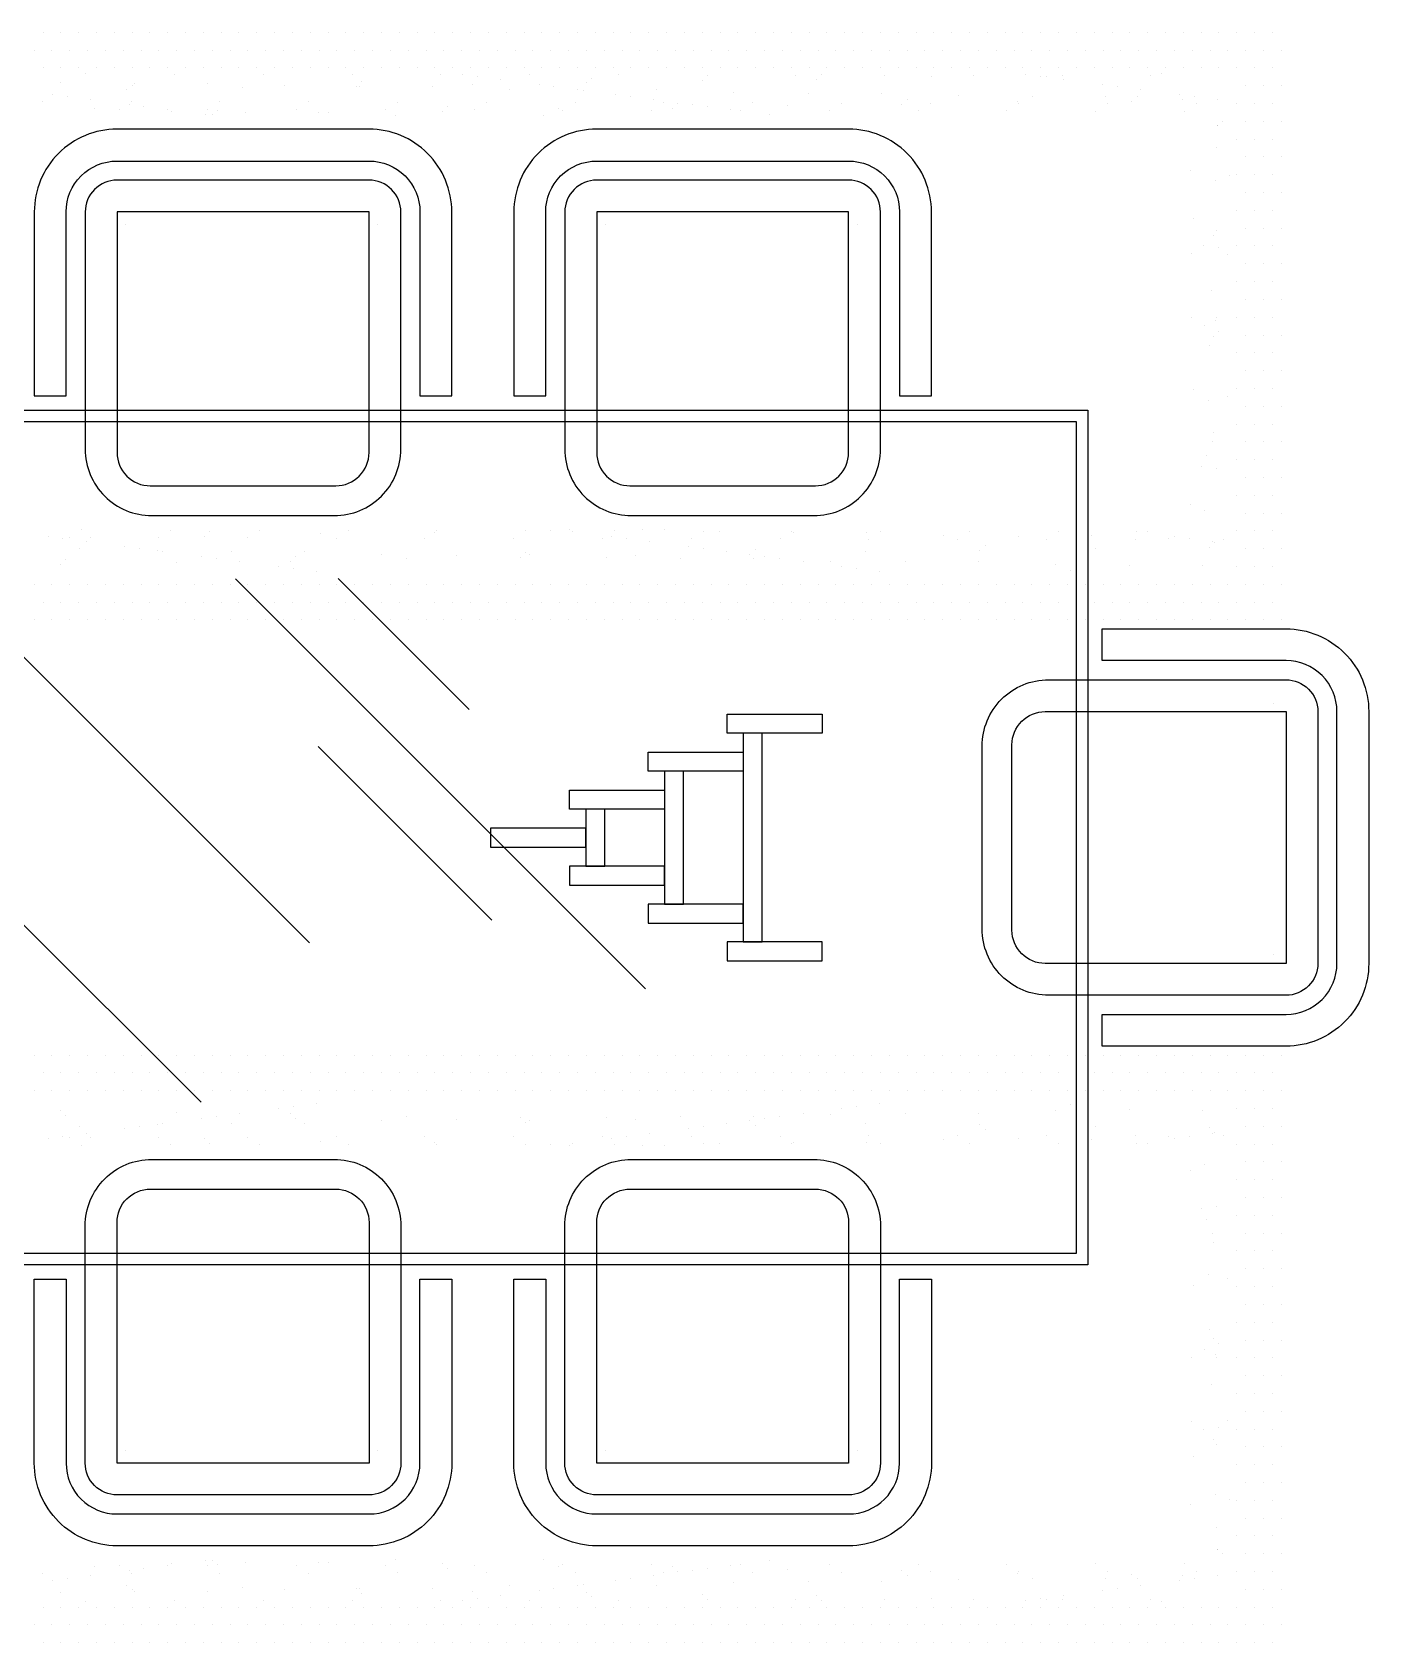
# Model space of a CAD drawing. Extents: x 11.04 to 13.43, y 43.39 to 45.08.
# Drawn here: x 12.026 to 13.433, y 43.388 to 45.083 of the extents above; entities that cross this region are included whole.
import ezdxf

# ---------------------------------------------------------------- set-up
doc = ezdxf.new("R2010")
doc.units = 0
doc.header["$LTSCALE"] = 0.5
doc.layers.get('0').update_dxf_attribs({"linetype": 'CONTINUOUS'})

# ---------------------------------------------------------------- blocks, each defined once
blk = doc.blocks.new('*X1')
at = {"color": 0}
for p, q in [((13.1812, 43.9488), (13.1812, 43.9488)), ((13.2579, 43.9484), (13.2579, 43.9484)), ((13.1407, 43.9177), (13.1407, 43.9177)), ((13.1452, 43.9307), (13.1452, 43.9307)), ((13.1868, 43.9216), (13.1868, 43.9216)), ((13.2217, 43.9206), (13.2217, 43.9206)), ((13.2287, 43.9189), (13.2287, 43.9189)), ((13.2443, 43.9209), (13.2443, 43.9209)), ((13.2652, 43.9296), (13.2652, 43.9296)), ((13.2687, 43.9241), (13.2687, 43.9241)), ((13.2708, 43.9246), (13.2708, 43.9246)), ((13.2802, 43.9218), (13.2802, 43.9218)), ((13.1879, 43.9135), (13.1879, 43.9135)), ((13.1994, 43.9136), (13.1994, 43.9136)), ((13.245, 43.8845), (13.245, 43.8845)), ((13.2598, 43.8906), (13.2598, 43.8906)), ((13.2563, 43.8448), (13.2563, 43.8448)), ((13.2617, 43.8328), (13.2617, 43.8328)), ((13.272, 43.8469), (13.272, 43.8469)), ((13.2682, 43.818), (13.2682, 43.818)), ((13.2692, 43.8094), (13.2692, 43.8094)), ((13.2636, 43.775), (13.2636, 43.775)), ((13.284, 43.7708), (13.284, 43.7708)), ((13.2479, 43.7633), (13.2479, 43.7633)), ((13.2655, 43.7172), (13.2655, 43.7172)), ((13.2693, 43.7079), (13.2693, 43.7079)), ((13.2749, 43.7029), (13.2749, 43.7029)), ((13.2465, 43.6882), (13.2465, 43.6882)), ((13.2594, 43.6962), (13.2594, 43.6962)), ((13.2709, 43.6914), (13.2709, 43.6914)), ((13.2721, 43.6882), (13.2721, 43.6882)), ((13.2674, 43.6594), (13.2674, 43.6594)), ((13.2462, 43.6202), (13.2462, 43.6202)), ((13.2586, 43.6121), (13.2586, 43.6121)), ((13.2742, 43.6141), (13.2742, 43.6141)), ((13.2837, 43.6211), (13.2837, 43.6211)), ((13.2693, 43.6016), (13.2693, 43.6016)), ((13.2723, 43.5963), (13.2723, 43.5963)), ((13.2484, 43.5839), (13.2484, 43.5839)), ((13.2455, 43.5327), (13.2455, 43.5327)), ((13.2711, 43.5438), (13.2711, 43.5438)), ((13.2862, 43.5381), (13.2862, 43.5381)), ((13.2727, 43.5088), (13.2727, 43.5088)), ((13.273, 43.486), (13.273, 43.486)), ((13.2734, 43.4862), (13.2734, 43.4862)), ((13.279, 43.4812), (13.279, 43.4812)), ((12.0368, 43.4604), (12.0368, 43.4604)), ((12.0915, 43.4682), (12.0915, 43.4682)), ((12.1176, 43.4687), (12.1176, 43.4687)), ((12.128, 43.4632), (12.128, 43.4632)), ((12.1303, 43.4606), (12.1303, 43.4606)), ((12.1436, 43.4653), (12.1436, 43.4653)), ((12.168, 43.4685), (12.168, 43.4685)), ((12.1726, 43.4711), (12.1726, 43.4711)), ((12.2088, 43.4739), (12.2088, 43.4739)), ((12.211, 43.4688), (12.211, 43.4688)), ((12.2158, 43.4746), (12.2158, 43.4746)), ((12.2213, 43.4696), (12.2213, 43.4696)), ((12.2237, 43.4608), (12.2237, 43.4608)), ((12.2511, 43.4721), (12.2511, 43.4721)), ((12.3045, 43.469), (12.3045, 43.469)), ((12.3171, 43.4609), (12.3171, 43.4609)), ((12.3278, 43.4717), (12.3278, 43.4717)), ((12.3376, 43.472), (12.3376, 43.472)), ((12.3979, 43.4692), (12.3979, 43.4692)), ((12.4089, 43.4747), (12.4089, 43.4747)), ((12.4105, 43.4611), (12.4105, 43.4611)), ((12.4577, 43.471), (12.4577, 43.471)), ((12.4632, 43.4659), (12.4632, 43.4659)), ((12.4913, 43.4693), (12.4913, 43.4693)), ((12.504, 43.4613), (12.504, 43.4613)), ((12.5641, 43.4753), (12.5641, 43.4753)), ((12.5795, 43.4683), (12.5795, 43.4683)), ((12.5847, 43.4695), (12.5847, 43.4695)), ((12.5974, 43.4615), (12.5974, 43.4615)), ((12.6782, 43.4697), (12.6782, 43.4697)), ((12.6908, 43.4616), (12.6908, 43.4616)), ((12.6995, 43.4673), (12.6995, 43.4673)), ((12.7051, 43.4622), (12.7051, 43.4622)), ((12.721, 43.4636), (12.721, 43.4636)), ((12.7366, 43.4657), (12.7366, 43.4657)), ((12.761, 43.4689), (12.761, 43.4689)), ((12.7716, 43.4699), (12.7716, 43.4699)), ((12.7842, 43.4618), (12.7842, 43.4618)), ((12.8017, 43.4743), (12.8017, 43.4743)), ((12.8213, 43.4646), (12.8213, 43.4646)), ((12.865, 43.47), (12.865, 43.47)), ((12.8777, 43.462), (12.8777, 43.462)), ((12.9414, 43.4636), (12.9414, 43.4636)), ((12.9584, 43.4702), (12.9584, 43.4702)), ((12.9711, 43.4621), (12.9711, 43.4621)), ((13.0519, 43.4704), (13.0519, 43.4704)), ((13.0632, 43.4609), (13.0632, 43.4609)), ((13.0645, 43.4623), (13.0645, 43.4623)), ((13.1453, 43.4705), (13.1453, 43.4705)), ((13.1579, 43.4625), (13.1579, 43.4625)), ((13.1832, 43.4599), (13.1832, 43.4599)), ((13.2387, 43.4707), (13.2387, 43.4707)), ((13.2514, 43.4626), (13.2514, 43.4626)), ((12.0473, 43.4526), (12.0473, 43.4526)), ((12.0629, 43.4547), (12.0629, 43.4547)), ((12.0873, 43.4579), (12.0873, 43.4579)), ((12.1256, 43.4483), (12.1256, 43.4483)), ((12.1312, 43.4432), (12.1312, 43.4432)), ((12.2474, 43.4457), (12.2474, 43.4457)), ((12.2917, 43.444), (12.2917, 43.444)), ((12.3675, 43.4446), (12.3675, 43.4446)), ((12.3702, 43.445), (12.3702, 43.445)), ((12.4469, 43.4446), (12.4469, 43.4446)), ((12.528, 43.4475), (12.528, 43.4475)), ((12.5595, 43.4424), (12.5595, 43.4424)), ((12.5751, 43.4444), (12.5751, 43.4444)), ((12.5995, 43.4476), (12.5995, 43.4476)), ((12.6065, 43.4485), (12.6065, 43.4485)), ((12.6402, 43.453), (12.6402, 43.453)), ((12.6558, 43.4551), (12.6558, 43.4551)), ((12.6802, 43.4583), (12.6802, 43.4583)), ((12.6832, 43.4482), (12.6832, 43.4482)), ((12.7643, 43.4511), (12.7643, 43.4511)), ((12.8428, 43.4521), (12.8428, 43.4521)), ((12.9195, 43.4517), (12.9195, 43.4517)), ((12.9469, 43.4585), (12.9469, 43.4585)), ((13.0006, 43.4546), (13.0006, 43.4546)), ((13.0791, 43.4556), (13.0791, 43.4556)), ((13.1524, 43.4428), (13.1524, 43.4428)), ((13.1558, 43.4553), (13.1558, 43.4553)), ((13.168, 43.4448), (13.168, 43.4448)), ((13.1888, 43.4548), (13.1888, 43.4548)), ((13.1924, 43.448), (13.1924, 43.448)), ((13.2331, 43.4534), (13.2331, 43.4534)), ((13.2369, 43.4582), (13.2369, 43.4582)), ((13.2488, 43.4554), (13.2488, 43.4554)), ((13.2731, 43.4587), (13.2731, 43.4587)), ((12.0554, 43.4404), (12.0554, 43.4404)), ((12.0824, 43.4314), (12.0824, 43.4314)), ((12.1339, 43.4414), (12.1339, 43.4414)), ((12.1758, 43.4316), (12.1758, 43.4316)), ((12.2106, 43.4411), (12.2106, 43.4411)), ((12.2692, 43.4318), (12.2692, 43.4318)), ((12.3627, 43.4319), (12.3627, 43.4319)), ((12.373, 43.4396), (12.373, 43.4396)), ((12.4561, 43.4321), (12.4561, 43.4321)), ((12.4787, 43.4317), (12.4787, 43.4317)), ((12.4893, 43.442), (12.4893, 43.442)), ((12.4943, 43.4338), (12.4943, 43.4338)), ((12.5187, 43.437), (12.5187, 43.437)), ((12.5495, 43.4323), (12.5495, 43.4323)), ((12.6093, 43.4409), (12.6093, 43.4409)), ((12.6149, 43.4359), (12.6149, 43.4359)), ((12.6429, 43.4324), (12.6429, 43.4324)), ((12.7312, 43.4383), (12.7312, 43.4383)), ((12.7364, 43.4326), (12.7364, 43.4326)), ((12.8298, 43.4328), (12.8298, 43.4328)), ((12.8512, 43.4373), (12.8512, 43.4373)), ((12.8567, 43.4322), (12.8567, 43.4322)), ((12.9232, 43.433), (12.9232, 43.433)), ((12.973, 43.4346), (12.973, 43.4346)), ((13.0166, 43.4331), (13.0166, 43.4331)), ((13.0716, 43.4321), (13.0716, 43.4321)), ((13.0872, 43.4342), (13.0872, 43.4342)), ((13.0931, 43.4336), (13.0931, 43.4336)), ((13.1101, 43.4333), (13.1101, 43.4333)), ((13.1116, 43.4374), (13.1116, 43.4374)), ((13.2035, 43.4335), (13.2035, 43.4335)), ((13.2149, 43.4309), (13.2149, 43.4309))]:
    blk.add_line(p, q, dxfattribs=at)
blk = doc.blocks.new('*X0')
at = {"color": 0}
for p, q in [((12.028125, 44.00625), (12.028125, 44.00625)), ((12.046875, 44.00625), (12.046875, 44.00625)), ((12.065625, 44.00625), (12.065625, 44.00625)), ((12.084375, 44.00625), (12.084375, 44.00625)), ((12.103125, 44.00625), (12.103125, 44.00625)), ((12.121875, 44.00625), (12.121875, 44.00625)), ((12.140625, 44.00625), (12.140625, 44.00625)), ((12.159375, 44.00625), (12.159375, 44.00625)), ((12.178125, 44.00625), (12.178125, 44.00625)), ((12.196875, 44.00625), (12.196875, 44.00625)), ((12.215625, 44.00625), (12.215625, 44.00625)), ((12.234375, 44.00625), (12.234375, 44.00625)), ((12.253125, 44.00625), (12.253125, 44.00625)), ((12.271875, 44.00625), (12.271875, 44.00625)), ((12.290625, 44.00625), (12.290625, 44.00625)), ((12.309375, 44.00625), (12.309375, 44.00625)), ((12.328125, 44.00625), (12.328125, 44.00625)), ((12.346875, 44.00625), (12.346875, 44.00625)), ((12.365625, 44.00625), (12.365625, 44.00625)), ((12.384375, 44.00625), (12.384375, 44.00625)), ((12.403125, 44.00625), (12.403125, 44.00625)), ((12.421875, 44.00625), (12.421875, 44.00625)), ((12.440625, 44.00625), (12.440625, 44.00625)), ((12.459375, 44.00625), (12.459375, 44.00625)), ((12.478125, 44.00625), (12.478125, 44.00625)), ((12.496875, 44.00625), (12.496875, 44.00625)), ((12.515625, 44.00625), (12.515625, 44.00625)), ((12.534375, 44.00625), (12.534375, 44.00625)), ((12.553125, 44.00625), (12.553125, 44.00625)), ((12.571875, 44.00625), (12.571875, 44.00625)), ((12.590625, 44.00625), (12.590625, 44.00625)), ((12.609375, 44.00625), (12.609375, 44.00625)), ((12.628125, 44.00625), (12.628125, 44.00625)), ((12.646875, 44.00625), (12.646875, 44.00625)), ((12.665625, 44.00625), (12.665625, 44.00625)), ((12.684375, 44.00625), (12.684375, 44.00625)), ((12.703125, 44.00625), (12.703125, 44.00625)), ((12.721875, 44.00625), (12.721875, 44.00625)), ((12.740625, 44.00625), (12.740625, 44.00625)), ((12.759375, 44.00625), (12.759375, 44.00625)), ((12.778125, 44.00625), (12.778125, 44.00625)), ((12.796875, 44.00625), (12.796875, 44.00625)), ((12.815625, 44.00625), (12.815625, 44.00625)), ((12.834375, 44.00625), (12.834375, 44.00625)), ((12.853125, 44.00625), (12.853125, 44.00625)), ((12.871875, 44.00625), (12.871875, 44.00625)), ((12.890625, 44.00625), (12.890625, 44.00625)), ((12.909375, 44.00625), (12.909375, 44.00625)), ((12.928125, 44.00625), (12.928125, 44.00625)), ((12.946875, 44.00625), (12.946875, 44.00625)), ((12.965625, 44.00625), (12.965625, 44.00625)), ((12.984375, 44.00625), (12.984375, 44.00625)), ((13.003125, 44.00625), (13.003125, 44.00625)), ((13.021875, 44.00625), (13.021875, 44.00625)), ((13.040625, 44.00625), (13.040625, 44.00625)), ((13.059375, 44.00625), (13.059375, 44.00625)), ((13.078125, 44.00625), (13.078125, 44.00625)), ((13.096875, 44.00625), (13.096875, 44.00625)), ((13.115625, 44.00625), (13.115625, 44.00625)), ((13.134375, 44.00625), (13.134375, 44.00625)), ((13.153125, 44.00625), (13.153125, 44.00625)), ((13.171875, 44.00625), (13.171875, 44.00625)), ((13.190625, 44.00625), (13.190625, 44.00625)), ((13.209375, 44.00625), (13.209375, 44.00625)), ((13.228125, 44.00625), (13.228125, 44.00625)), ((13.246875, 44.00625), (13.246875, 44.00625)), ((13.265625, 44.00625), (13.265625, 44.00625)), ((13.284375, 44.00625), (13.284375, 44.00625)), ((13.303125, 44.00625), (13.303125, 44.00625)), ((13.321875, 44.00625), (13.321875, 44.00625)), ((13.340625, 44.00625), (13.340625, 44.00625)), ((12.0375, 43.9875), (12.0375, 43.9875)), ((12.05625, 43.9875), (12.05625, 43.9875)), ((12.075, 43.9875), (12.075, 43.9875)), ((12.09375, 43.9875), (12.09375, 43.9875)), ((12.1125, 43.9875), (12.1125, 43.9875)), ((12.13125, 43.9875), (12.13125, 43.9875)), ((12.15, 43.9875), (12.15, 43.9875)), ((12.16875, 43.9875), (12.16875, 43.9875)), ((12.1875, 43.9875), (12.1875, 43.9875)), ((12.20625, 43.9875), (12.20625, 43.9875)), ((12.225, 43.9875), (12.225, 43.9875)), ((12.24375, 43.9875), (12.24375, 43.9875)), ((12.2625, 43.9875), (12.2625, 43.9875)), ((12.28125, 43.9875), (12.28125, 43.9875)), ((12.3, 43.9875), (12.3, 43.9875)), ((12.31875, 43.9875), (12.31875, 43.9875)), ((12.3375, 43.9875), (12.3375, 43.9875)), ((12.35625, 43.9875), (12.35625, 43.9875)), ((12.375, 43.9875), (12.375, 43.9875)), ((12.39375, 43.9875), (12.39375, 43.9875)), ((12.4125, 43.9875), (12.4125, 43.9875)), ((12.43125, 43.9875), (12.43125, 43.9875)), ((12.45, 43.9875), (12.45, 43.9875)), ((12.46875, 43.9875), (12.46875, 43.9875)), ((12.4875, 43.9875), (12.4875, 43.9875)), ((12.50625, 43.9875), (12.50625, 43.9875)), ((12.525, 43.9875), (12.525, 43.9875)), ((12.54375, 43.9875), (12.54375, 43.9875)), ((12.5625, 43.9875), (12.5625, 43.9875)), ((12.58125, 43.9875), (12.58125, 43.9875)), ((12.6, 43.9875), (12.6, 43.9875)), ((12.61875, 43.9875), (12.61875, 43.9875)), ((12.6375, 43.9875), (12.6375, 43.9875)), ((12.65625, 43.9875), (12.65625, 43.9875)), ((12.675, 43.9875), (12.675, 43.9875)), ((12.69375, 43.9875), (12.69375, 43.9875)), ((12.7125, 43.9875), (12.7125, 43.9875)), ((12.73125, 43.9875), (12.73125, 43.9875)), ((12.75, 43.9875), (12.75, 43.9875)), ((12.76875, 43.9875), (12.76875, 43.9875)), ((12.7875, 43.9875), (12.7875, 43.9875)), ((12.80625, 43.9875), (12.80625, 43.9875)), ((12.825, 43.9875), (12.825, 43.9875)), ((12.84375, 43.9875), (12.84375, 43.9875)), ((12.8625, 43.9875), (12.8625, 43.9875)), ((12.88125, 43.9875), (12.88125, 43.9875)), ((12.9, 43.9875), (12.9, 43.9875)), ((12.91875, 43.9875), (12.91875, 43.9875)), ((12.9375, 43.9875), (12.9375, 43.9875)), ((12.95625, 43.9875), (12.95625, 43.9875)), ((12.975, 43.9875), (12.975, 43.9875)), ((12.99375, 43.9875), (12.99375, 43.9875)), ((13.0125, 43.9875), (13.0125, 43.9875)), ((13.03125, 43.9875), (13.03125, 43.9875)), ((13.05, 43.9875), (13.05, 43.9875)), ((13.06875, 43.9875), (13.06875, 43.9875)), ((13.0875, 43.9875), (13.0875, 43.9875)), ((13.10625, 43.9875), (13.10625, 43.9875)), ((13.125, 43.9875), (13.125, 43.9875)), ((13.14375, 43.9875), (13.14375, 43.9875)), ((13.1625, 43.9875), (13.1625, 43.9875)), ((13.18125, 43.9875), (13.18125, 43.9875)), ((13.2, 43.9875), (13.2, 43.9875)), ((13.21875, 43.9875), (13.21875, 43.9875)), ((13.2375, 43.9875), (13.2375, 43.9875)), ((13.25625, 43.9875), (13.25625, 43.9875)), ((13.275, 43.9875), (13.275, 43.9875)), ((13.29375, 43.9875), (13.29375, 43.9875)), ((13.3125, 43.9875), (13.3125, 43.9875)), ((13.33125, 43.9875), (13.33125, 43.9875)), ((12.028125, 43.96875), (12.028125, 43.96875)), ((12.046875, 43.96875), (12.046875, 43.96875)), ((12.065625, 43.96875), (12.065625, 43.96875)), ((12.084375, 43.96875), (12.084375, 43.96875)), ((12.103125, 43.96875), (12.103125, 43.96875)), ((12.121875, 43.96875), (12.121875, 43.96875)), ((12.140625, 43.96875), (12.140625, 43.96875)), ((12.159375, 43.96875), (12.159375, 43.96875)), ((12.178125, 43.96875), (12.178125, 43.96875)), ((12.196875, 43.96875), (12.196875, 43.96875)), ((12.215625, 43.96875), (12.215625, 43.96875)), ((12.234375, 43.96875), (12.234375, 43.96875)), ((12.253125, 43.96875), (12.253125, 43.96875)), ((12.271875, 43.96875), (12.271875, 43.96875)), ((12.290625, 43.96875), (12.290625, 43.96875)), ((12.309375, 43.96875), (12.309375, 43.96875)), ((12.328125, 43.96875), (12.328125, 43.96875)), ((12.346875, 43.96875), (12.346875, 43.96875)), ((12.365625, 43.96875), (12.365625, 43.96875)), ((12.384375, 43.96875), (12.384375, 43.96875)), ((12.403125, 43.96875), (12.403125, 43.96875)), ((12.421875, 43.96875), (12.421875, 43.96875)), ((12.440625, 43.96875), (12.440625, 43.96875)), ((12.459375, 43.96875), (12.459375, 43.96875)), ((12.478125, 43.96875), (12.478125, 43.96875)), ((12.496875, 43.96875), (12.496875, 43.96875)), ((12.515625, 43.96875), (12.515625, 43.96875)), ((12.534375, 43.96875), (12.534375, 43.96875)), ((12.553125, 43.96875), (12.553125, 43.96875)), ((12.571875, 43.96875), (12.571875, 43.96875)), ((12.590625, 43.96875), (12.590625, 43.96875)), ((12.609375, 43.96875), (12.609375, 43.96875)), ((12.628125, 43.96875), (12.628125, 43.96875)), ((12.646875, 43.96875), (12.646875, 43.96875)), ((12.665625, 43.96875), (12.665625, 43.96875)), ((12.684375, 43.96875), (12.684375, 43.96875)), ((12.703125, 43.96875), (12.703125, 43.96875)), ((12.721875, 43.96875), (12.721875, 43.96875)), ((12.740625, 43.96875), (12.740625, 43.96875)), ((12.759375, 43.96875), (12.759375, 43.96875)), ((12.778125, 43.96875), (12.778125, 43.96875)), ((12.796875, 43.96875), (12.796875, 43.96875)), ((12.815625, 43.96875), (12.815625, 43.96875)), ((12.834375, 43.96875), (12.834375, 43.96875)), ((12.853125, 43.96875), (12.853125, 43.96875)), ((12.871875, 43.96875), (12.871875, 43.96875)), ((12.890625, 43.96875), (12.890625, 43.96875)), ((12.909375, 43.96875), (12.909375, 43.96875)), ((12.928125, 43.96875), (12.928125, 43.96875)), ((12.946875, 43.96875), (12.946875, 43.96875)), ((12.965625, 43.96875), (12.965625, 43.96875)), ((12.984375, 43.96875), (12.984375, 43.96875)), ((13.003125, 43.96875), (13.003125, 43.96875)), ((13.021875, 43.96875), (13.021875, 43.96875)), ((13.040625, 43.96875), (13.040625, 43.96875)), ((13.059375, 43.96875), (13.059375, 43.96875)), ((13.078125, 43.96875), (13.078125, 43.96875)), ((13.096875, 43.96875), (13.096875, 43.96875)), ((13.115625, 43.96875), (13.115625, 43.96875)), ((13.134375, 43.96875), (13.134375, 43.96875)), ((13.153125, 43.96875), (13.153125, 43.96875)), ((13.171875, 43.96875), (13.171875, 43.96875)), ((13.190625, 43.96875), (13.190625, 43.96875)), ((13.209375, 43.96875), (13.209375, 43.96875)), ((13.228125, 43.96875), (13.228125, 43.96875)), ((13.246875, 43.96875), (13.246875, 43.96875)), ((13.265625, 43.96875), (13.265625, 43.96875)), ((13.284375, 43.96875), (13.284375, 43.96875)), ((13.303125, 43.96875), (13.303125, 43.96875)), ((13.321875, 43.96875), (13.321875, 43.96875)), ((13.340625, 43.96875), (13.340625, 43.96875)), ((13.29375, 43.95), (13.29375, 43.95)), ((13.3125, 43.95), (13.3125, 43.95)), ((13.33125, 43.95), (13.33125, 43.95)), ((13.303125, 43.93125), (13.303125, 43.93125)), ((13.321875, 43.93125), (13.321875, 43.93125)), ((13.340625, 43.93125), (13.340625, 43.93125)), ((13.29375, 43.9125), (13.29375, 43.9125)), ((13.3125, 43.9125), (13.3125, 43.9125)), ((13.33125, 43.9125), (13.33125, 43.9125)), ((13.303125, 43.89375), (13.303125, 43.89375)), ((13.321875, 43.89375), (13.321875, 43.89375)), ((13.340625, 43.89375), (13.340625, 43.89375)), ((13.29375, 43.875), (13.29375, 43.875)), ((13.3125, 43.875), (13.3125, 43.875)), ((13.33125, 43.875), (13.33125, 43.875)), ((13.303125, 43.85625), (13.303125, 43.85625)), ((13.321875, 43.85625), (13.321875, 43.85625)), ((13.340625, 43.85625), (13.340625, 43.85625)), ((13.29375, 43.8375), (13.29375, 43.8375)), ((13.3125, 43.8375), (13.3125, 43.8375)), ((13.33125, 43.8375), (13.33125, 43.8375)), ((13.303125, 43.81875), (13.303125, 43.81875)), ((13.321875, 43.81875), (13.321875, 43.81875)), ((13.340625, 43.81875), (13.340625, 43.81875)), ((13.29375, 43.8), (13.29375, 43.8)), ((13.3125, 43.8), (13.3125, 43.8)), ((13.33125, 43.8), (13.33125, 43.8)), ((13.303125, 43.78125), (13.303125, 43.78125)), ((13.321875, 43.78125), (13.321875, 43.78125)), ((13.340625, 43.78125), (13.340625, 43.78125)), ((13.29375, 43.7625), (13.29375, 43.7625)), ((13.3125, 43.7625), (13.3125, 43.7625)), ((13.33125, 43.7625), (13.33125, 43.7625)), ((13.303125, 43.74375), (13.303125, 43.74375)), ((13.321875, 43.74375), (13.321875, 43.74375)), ((13.340625, 43.74375), (13.340625, 43.74375)), ((13.29375, 43.725), (13.29375, 43.725)), ((13.3125, 43.725), (13.3125, 43.725)), ((13.33125, 43.725), (13.33125, 43.725)), ((13.303125, 43.70625), (13.303125, 43.70625)), ((13.321875, 43.70625), (13.321875, 43.70625)), ((13.340625, 43.70625), (13.340625, 43.70625)), ((13.29375, 43.6875), (13.29375, 43.6875)), ((13.3125, 43.6875), (13.3125, 43.6875)), ((13.33125, 43.6875), (13.33125, 43.6875)), ((13.303125, 43.66875), (13.303125, 43.66875)), ((13.321875, 43.66875), (13.321875, 43.66875)), ((13.340625, 43.66875), (13.340625, 43.66875)), ((13.29375, 43.65), (13.29375, 43.65)), ((13.3125, 43.65), (13.3125, 43.65)), ((13.33125, 43.65), (13.33125, 43.65)), ((13.303125, 43.63125), (13.303125, 43.63125)), ((13.321875, 43.63125), (13.321875, 43.63125)), ((13.340625, 43.63125), (13.340625, 43.63125)), ((13.29375, 43.6125), (13.29375, 43.6125)), ((13.3125, 43.6125), (13.3125, 43.6125)), ((13.33125, 43.6125), (13.33125, 43.6125)), ((13.303125, 43.59375), (13.303125, 43.59375)), ((13.321875, 43.59375), (13.321875, 43.59375)), ((13.340625, 43.59375), (13.340625, 43.59375)), ((13.29375, 43.575), (13.29375, 43.575)), ((13.3125, 43.575), (13.3125, 43.575)), ((13.33125, 43.575), (13.33125, 43.575)), ((13.303125, 43.55625), (13.303125, 43.55625)), ((13.321875, 43.55625), (13.321875, 43.55625)), ((13.340625, 43.55625), (13.340625, 43.55625)), ((13.29375, 43.5375), (13.29375, 43.5375)), ((13.3125, 43.5375), (13.3125, 43.5375)), ((13.33125, 43.5375), (13.33125, 43.5375)), ((13.303125, 43.51875), (13.303125, 43.51875)), ((13.321875, 43.51875), (13.321875, 43.51875)), ((13.340625, 43.51875), (13.340625, 43.51875)), ((13.29375, 43.5), (13.29375, 43.5)), ((13.3125, 43.5), (13.3125, 43.5)), ((13.33125, 43.5), (13.33125, 43.5)), ((13.303125, 43.48125), (13.303125, 43.48125)), ((13.321875, 43.48125), (13.321875, 43.48125)), ((13.340625, 43.48125), (13.340625, 43.48125)), ((13.29375, 43.4625), (13.29375, 43.4625)), ((13.3125, 43.4625), (13.3125, 43.4625)), ((13.33125, 43.4625), (13.33125, 43.4625)), ((13.303125, 43.44375), (13.303125, 43.44375)), ((13.321875, 43.44375), (13.321875, 43.44375)), ((13.340625, 43.44375), (13.340625, 43.44375)), ((12.0375, 43.425), (12.0375, 43.425)), ((12.05625, 43.425), (12.05625, 43.425)), ((12.075, 43.425), (12.075, 43.425)), ((12.09375, 43.425), (12.09375, 43.425)), ((12.1125, 43.425), (12.1125, 43.425)), ((12.13125, 43.425), (12.13125, 43.425)), ((12.15, 43.425), (12.15, 43.425)), ((12.16875, 43.425), (12.16875, 43.425)), ((12.1875, 43.425), (12.1875, 43.425)), ((12.20625, 43.425), (12.20625, 43.425)), ((12.225, 43.425), (12.225, 43.425)), ((12.24375, 43.425), (12.24375, 43.425)), ((12.2625, 43.425), (12.2625, 43.425)), ((12.28125, 43.425), (12.28125, 43.425)), ((12.3, 43.425), (12.3, 43.425)), ((12.31875, 43.425), (12.31875, 43.425)), ((12.3375, 43.425), (12.3375, 43.425)), ((12.35625, 43.425), (12.35625, 43.425)), ((12.375, 43.425), (12.375, 43.425)), ((12.39375, 43.425), (12.39375, 43.425)), ((12.4125, 43.425), (12.4125, 43.425)), ((12.43125, 43.425), (12.43125, 43.425)), ((12.45, 43.425), (12.45, 43.425)), ((12.46875, 43.425), (12.46875, 43.425)), ((12.4875, 43.425), (12.4875, 43.425)), ((12.50625, 43.425), (12.50625, 43.425)), ((12.525, 43.425), (12.525, 43.425)), ((12.54375, 43.425), (12.54375, 43.425)), ((12.5625, 43.425), (12.5625, 43.425)), ((12.58125, 43.425), (12.58125, 43.425)), ((12.6, 43.425), (12.6, 43.425)), ((12.61875, 43.425), (12.61875, 43.425)), ((12.6375, 43.425), (12.6375, 43.425)), ((12.65625, 43.425), (12.65625, 43.425)), ((12.675, 43.425), (12.675, 43.425)), ((12.69375, 43.425), (12.69375, 43.425)), ((12.7125, 43.425), (12.7125, 43.425)), ((12.73125, 43.425), (12.73125, 43.425)), ((12.75, 43.425), (12.75, 43.425)), ((12.76875, 43.425), (12.76875, 43.425)), ((12.7875, 43.425), (12.7875, 43.425)), ((12.80625, 43.425), (12.80625, 43.425)), ((12.825, 43.425), (12.825, 43.425)), ((12.84375, 43.425), (12.84375, 43.425)), ((12.8625, 43.425), (12.8625, 43.425)), ((12.88125, 43.425), (12.88125, 43.425)), ((12.9, 43.425), (12.9, 43.425)), ((12.91875, 43.425), (12.91875, 43.425)), ((12.9375, 43.425), (12.9375, 43.425)), ((12.95625, 43.425), (12.95625, 43.425)), ((12.975, 43.425), (12.975, 43.425)), ((12.99375, 43.425), (12.99375, 43.425)), ((13.0125, 43.425), (13.0125, 43.425)), ((13.03125, 43.425), (13.03125, 43.425)), ((13.05, 43.425), (13.05, 43.425)), ((13.06875, 43.425), (13.06875, 43.425)), ((13.0875, 43.425), (13.0875, 43.425)), ((13.10625, 43.425), (13.10625, 43.425)), ((13.125, 43.425), (13.125, 43.425)), ((13.14375, 43.425), (13.14375, 43.425)), ((13.1625, 43.425), (13.1625, 43.425)), ((13.18125, 43.425), (13.18125, 43.425)), ((13.2, 43.425), (13.2, 43.425)), ((13.21875, 43.425), (13.21875, 43.425)), ((13.2375, 43.425), (13.2375, 43.425)), ((13.25625, 43.425), (13.25625, 43.425)), ((13.275, 43.425), (13.275, 43.425)), ((13.29375, 43.425), (13.29375, 43.425)), ((13.3125, 43.425), (13.3125, 43.425)), ((13.33125, 43.425), (13.33125, 43.425)), ((12.028125, 43.40625), (12.028125, 43.40625)), ((12.046875, 43.40625), (12.046875, 43.40625)), ((12.065625, 43.40625), (12.065625, 43.40625)), ((12.084375, 43.40625), (12.084375, 43.40625)), ((12.103125, 43.40625), (12.103125, 43.40625)), ((12.121875, 43.40625), (12.121875, 43.40625)), ((12.140625, 43.40625), (12.140625, 43.40625)), ((12.159375, 43.40625), (12.159375, 43.40625)), ((12.178125, 43.40625), (12.178125, 43.40625)), ((12.196875, 43.40625), (12.196875, 43.40625)), ((12.215625, 43.40625), (12.215625, 43.40625)), ((12.234375, 43.40625), (12.234375, 43.40625)), ((12.253125, 43.40625), (12.253125, 43.40625)), ((12.271875, 43.40625), (12.271875, 43.40625)), ((12.290625, 43.40625), (12.290625, 43.40625)), ((12.309375, 43.40625), (12.309375, 43.40625)), ((12.328125, 43.40625), (12.328125, 43.40625)), ((12.346875, 43.40625), (12.346875, 43.40625)), ((12.365625, 43.40625), (12.365625, 43.40625)), ((12.384375, 43.40625), (12.384375, 43.40625)), ((12.403125, 43.40625), (12.403125, 43.40625)), ((12.421875, 43.40625), (12.421875, 43.40625)), ((12.440625, 43.40625), (12.440625, 43.40625)), ((12.459375, 43.40625), (12.459375, 43.40625)), ((12.478125, 43.40625), (12.478125, 43.40625)), ((12.496875, 43.40625), (12.496875, 43.40625)), ((12.515625, 43.40625), (12.515625, 43.40625)), ((12.534375, 43.40625), (12.534375, 43.40625)), ((12.553125, 43.40625), (12.553125, 43.40625)), ((12.571875, 43.40625), (12.571875, 43.40625)), ((12.590625, 43.40625), (12.590625, 43.40625)), ((12.609375, 43.40625), (12.609375, 43.40625)), ((12.628125, 43.40625), (12.628125, 43.40625)), ((12.646875, 43.40625), (12.646875, 43.40625)), ((12.665625, 43.40625), (12.665625, 43.40625)), ((12.684375, 43.40625), (12.684375, 43.40625)), ((12.703125, 43.40625), (12.703125, 43.40625)), ((12.721875, 43.40625), (12.721875, 43.40625)), ((12.740625, 43.40625), (12.740625, 43.40625)), ((12.759375, 43.40625), (12.759375, 43.40625)), ((12.778125, 43.40625), (12.778125, 43.40625)), ((12.796875, 43.40625), (12.796875, 43.40625)), ((12.815625, 43.40625), (12.815625, 43.40625)), ((12.834375, 43.40625), (12.834375, 43.40625)), ((12.853125, 43.40625), (12.853125, 43.40625)), ((12.871875, 43.40625), (12.871875, 43.40625)), ((12.890625, 43.40625), (12.890625, 43.40625)), ((12.909375, 43.40625), (12.909375, 43.40625)), ((12.928125, 43.40625), (12.928125, 43.40625)), ((12.946875, 43.40625), (12.946875, 43.40625)), ((12.965625, 43.40625), (12.965625, 43.40625)), ((12.984375, 43.40625), (12.984375, 43.40625)), ((13.003125, 43.40625), (13.003125, 43.40625)), ((13.021875, 43.40625), (13.021875, 43.40625)), ((13.040625, 43.40625), (13.040625, 43.40625)), ((13.059375, 43.40625), (13.059375, 43.40625)), ((13.078125, 43.40625), (13.078125, 43.40625)), ((13.096875, 43.40625), (13.096875, 43.40625)), ((13.115625, 43.40625), (13.115625, 43.40625)), ((13.134375, 43.40625), (13.134375, 43.40625)), ((13.153125, 43.40625), (13.153125, 43.40625)), ((13.171875, 43.40625), (13.171875, 43.40625)), ((13.190625, 43.40625), (13.190625, 43.40625)), ((13.209375, 43.40625), (13.209375, 43.40625)), ((13.228125, 43.40625), (13.228125, 43.40625)), ((13.246875, 43.40625), (13.246875, 43.40625)), ((13.265625, 43.40625), (13.265625, 43.40625)), ((13.284375, 43.40625), (13.284375, 43.40625)), ((13.303125, 43.40625), (13.303125, 43.40625)), ((13.321875, 43.40625), (13.321875, 43.40625)), ((13.340625, 43.40625), (13.340625, 43.40625)), ((12.0375, 43.3875), (12.0375, 43.3875)), ((12.05625, 43.3875), (12.05625, 43.3875)), ((12.075, 43.3875), (12.075, 43.3875)), ((12.09375, 43.3875), (12.09375, 43.3875)), ((12.1125, 43.3875), (12.1125, 43.3875)), ((12.13125, 43.3875), (12.13125, 43.3875)), ((12.15, 43.3875), (12.15, 43.3875)), ((12.16875, 43.3875), (12.16875, 43.3875)), ((12.1875, 43.3875), (12.1875, 43.3875)), ((12.20625, 43.3875), (12.20625, 43.3875)), ((12.225, 43.3875), (12.225, 43.3875)), ((12.24375, 43.3875), (12.24375, 43.3875)), ((12.2625, 43.3875), (12.2625, 43.3875)), ((12.28125, 43.3875), (12.28125, 43.3875)), ((12.3, 43.3875), (12.3, 43.3875)), ((12.31875, 43.3875), (12.31875, 43.3875)), ((12.3375, 43.3875), (12.3375, 43.3875)), ((12.35625, 43.3875), (12.35625, 43.3875)), ((12.375, 43.3875), (12.375, 43.3875)), ((12.39375, 43.3875), (12.39375, 43.3875)), ((12.4125, 43.3875), (12.4125, 43.3875)), ((12.43125, 43.3875), (12.43125, 43.3875)), ((12.45, 43.3875), (12.45, 43.3875)), ((12.46875, 43.3875), (12.46875, 43.3875)), ((12.4875, 43.3875), (12.4875, 43.3875)), ((12.50625, 43.3875), (12.50625, 43.3875)), ((12.525, 43.3875), (12.525, 43.3875)), ((12.54375, 43.3875), (12.54375, 43.3875)), ((12.5625, 43.3875), (12.5625, 43.3875)), ((12.58125, 43.3875), (12.58125, 43.3875)), ((12.6, 43.3875), (12.6, 43.3875)), ((12.61875, 43.3875), (12.61875, 43.3875)), ((12.6375, 43.3875), (12.6375, 43.3875)), ((12.65625, 43.3875), (12.65625, 43.3875)), ((12.675, 43.3875), (12.675, 43.3875)), ((12.69375, 43.3875), (12.69375, 43.3875)), ((12.7125, 43.3875), (12.7125, 43.3875)), ((12.73125, 43.3875), (12.73125, 43.3875)), ((12.75, 43.3875), (12.75, 43.3875)), ((12.76875, 43.3875), (12.76875, 43.3875)), ((12.7875, 43.3875), (12.7875, 43.3875)), ((12.80625, 43.3875), (12.80625, 43.3875)), ((12.825, 43.3875), (12.825, 43.3875)), ((12.84375, 43.3875), (12.84375, 43.3875)), ((12.8625, 43.3875), (12.8625, 43.3875)), ((12.88125, 43.3875), (12.88125, 43.3875)), ((12.9, 43.3875), (12.9, 43.3875)), ((12.91875, 43.3875), (12.91875, 43.3875)), ((12.9375, 43.3875), (12.9375, 43.3875)), ((12.95625, 43.3875), (12.95625, 43.3875)), ((12.975, 43.3875), (12.975, 43.3875)), ((12.99375, 43.3875), (12.99375, 43.3875)), ((13.0125, 43.3875), (13.0125, 43.3875)), ((13.03125, 43.3875), (13.03125, 43.3875)), ((13.05, 43.3875), (13.05, 43.3875)), ((13.06875, 43.3875), (13.06875, 43.3875)), ((13.0875, 43.3875), (13.0875, 43.3875)), ((13.10625, 43.3875), (13.10625, 43.3875)), ((13.125, 43.3875), (13.125, 43.3875)), ((13.14375, 43.3875), (13.14375, 43.3875)), ((13.1625, 43.3875), (13.1625, 43.3875)), ((13.18125, 43.3875), (13.18125, 43.3875)), ((13.2, 43.3875), (13.2, 43.3875)), ((13.21875, 43.3875), (13.21875, 43.3875)), ((13.2375, 43.3875), (13.2375, 43.3875)), ((13.25625, 43.3875), (13.25625, 43.3875)), ((13.275, 43.3875), (13.275, 43.3875)), ((13.29375, 43.3875), (13.29375, 43.3875)), ((13.3125, 43.3875), (13.3125, 43.3875)), ((13.33125, 43.3875), (13.33125, 43.3875))]:
    blk.add_line(p, q, dxfattribs=at)
blk = doc.blocks.new('*X2')
at = {"color": 0}
for p, q in [((12.3007, 43.952), (12.3007, 43.952)), ((12.3251, 43.9552), (12.3251, 43.9552)), ((12.8936, 43.9524), (12.8936, 43.9524)), ((12.918, 43.9556), (12.918, 43.9556)), ((13.1191, 43.9546), (13.1191, 43.9546)), ((12.0559, 43.948), (12.0559, 43.948)), ((12.0615, 43.943), (12.0615, 43.943)), ((12.1636, 43.934), (12.1636, 43.934)), ((12.1778, 43.9454), (12.1778, 43.9454)), ((12.2043, 43.9393), (12.2043, 43.9393)), ((12.2199, 43.9414), (12.2199, 43.9414)), ((12.236, 43.9346), (12.236, 43.9346)), ((12.2443, 43.9446), (12.2443, 43.9446)), ((12.2851, 43.95), (12.2851, 43.95)), ((12.2978, 43.9444), (12.2978, 43.9444)), ((12.3033, 43.9393), (12.3033, 43.9393)), ((12.3127, 43.9342), (12.3127, 43.9342)), ((12.3938, 43.9371), (12.3938, 43.9371)), ((12.4196, 43.9417), (12.4196, 43.9417)), ((12.4723, 43.9381), (12.4723, 43.9381)), ((12.5397, 43.9407), (12.5397, 43.9407)), ((12.5452, 43.9356), (12.5452, 43.9356)), ((12.549, 43.9377), (12.549, 43.9377)), ((12.6301, 43.9407), (12.6301, 43.9407)), ((12.6615, 43.938), (12.6615, 43.938)), ((12.7086, 43.9417), (12.7086, 43.9417)), ((12.7565, 43.9344), (12.7565, 43.9344)), ((12.7815, 43.937), (12.7815, 43.937)), ((12.7853, 43.9413), (12.7853, 43.9413)), ((12.7973, 43.9397), (12.7973, 43.9397)), ((12.8129, 43.9418), (12.8129, 43.9418)), ((12.8373, 43.945), (12.8373, 43.945)), ((12.8663, 43.9442), (12.8663, 43.9442)), ((12.878, 43.9504), (12.878, 43.9504)), ((12.9033, 43.9343), (12.9033, 43.9343)), ((12.9449, 43.9452), (12.9449, 43.9452)), ((13.0216, 43.9448), (13.0216, 43.9448)), ((13.1026, 43.9478), (13.1026, 43.9478)), ((12.0428, 43.9181), (12.0428, 43.9181)), ((12.0584, 43.9201), (12.0584, 43.9201)), ((12.0657, 43.9196), (12.0657, 43.9196)), ((12.0764, 43.9306), (12.0764, 43.9306)), ((12.0828, 43.9233), (12.0828, 43.9233)), ((12.0876, 43.9191), (12.0876, 43.9191)), ((12.1236, 43.9287), (12.1236, 43.9287)), ((12.1392, 43.9308), (12.1392, 43.9308)), ((12.1575, 43.9336), (12.1575, 43.9336)), ((12.1591, 43.9197), (12.1591, 43.9197)), ((12.2076, 43.918), (12.2076, 43.918)), ((12.2525, 43.9199), (12.2525, 43.9199)), ((12.3459, 43.9201), (12.3459, 43.9201)), ((12.4394, 43.9203), (12.4394, 43.9203)), ((12.5328, 43.9204), (12.5328, 43.9204)), ((12.6262, 43.9206), (12.6262, 43.9206)), ((12.6358, 43.9185), (12.6358, 43.9185)), ((12.6514, 43.9205), (12.6514, 43.9205)), ((12.6758, 43.9237), (12.6758, 43.9237)), ((12.7165, 43.9291), (12.7165, 43.9291)), ((12.7196, 43.9208), (12.7196, 43.9208)), ((12.7321, 43.9312), (12.7321, 43.9312)), ((12.787, 43.9319), (12.787, 43.9319)), ((12.8131, 43.9209), (12.8131, 43.9209)), ((12.9065, 43.9211), (12.9065, 43.9211)), ((12.9854, 43.9171), (12.9854, 43.9171)), ((12.9999, 43.9213), (12.9999, 43.9213)), ((13.0234, 43.9333), (13.0234, 43.9333)), ((13.0289, 43.9282), (13.0289, 43.9282)), ((13.064, 43.9181), (13.064, 43.9181)), ((13.0933, 43.9214), (13.0933, 43.9214)), ((12.0783, 43.9115), (12.0783, 43.9115)), ((12.1717, 43.9117), (12.1717, 43.9117)), ((12.2131, 43.913), (12.2131, 43.913)), ((12.2652, 43.9119), (12.2652, 43.9119)), ((12.3294, 43.9154), (12.3294, 43.9154)), ((12.3586, 43.912), (12.3586, 43.912)), ((12.4495, 43.9143), (12.4495, 43.9143)), ((12.452, 43.9122), (12.452, 43.9122)), ((12.5454, 43.9124), (12.5454, 43.9124)), ((12.5713, 43.9117), (12.5713, 43.9117)), ((12.5914, 43.911), (12.5914, 43.911)), ((12.595, 43.9131), (12.595, 43.9131)), ((12.6389, 43.9125), (12.6389, 43.9125)), ((12.6681, 43.9106), (12.6681, 43.9106)), ((12.6913, 43.9107), (12.6913, 43.9107)), ((12.7323, 43.9127), (12.7323, 43.9127)), ((12.7491, 43.9135), (12.7491, 43.9135)), ((12.8257, 43.9129), (12.8257, 43.9129)), ((12.8277, 43.9145), (12.8277, 43.9145)), ((12.9044, 43.9142), (12.9044, 43.9142)), ((12.9191, 43.913), (12.9191, 43.913)), ((13.0126, 43.9132), (13.0126, 43.9132)), ((13.106, 43.9134), (13.106, 43.9134))]:
    blk.add_line(p, q, dxfattribs=at)

msp = doc.modelspace()

# ---------------------------------------------------------------- linework, layer by layer
at = {"color": 0}
for p, q in [((12.1245, 44.8808), (12.1245, 44.8808)), ((12.3896, 44.8808), (12.3896, 44.8808)), ((12.6292, 44.8808), (12.6292, 44.8808)), ((12.8943, 44.8808), (12.8943, 44.8808)), ((12.318, 44.1243), (11.9313, 44.511)), ((12.24, 44.5078), (12.6717, 44.0761)), ((12.486, 44.37), (12.3481, 44.5079)), ((13.3324, 44.3769), (13.3324, 44.3769)), ((12.51, 44.1483), (12.3271, 44.3311)), ((12.2041, 43.9565), (12.0062, 44.1544)), ((13.3324, 44.1118), (13.3324, 44.1118)), ((12.1245, 43.5898), (12.1245, 43.5898)), ((12.3896, 43.5898), (12.3896, 43.5898)), ((12.6292, 43.5898), (12.6292, 43.5898)), ((12.8943, 43.5898), (12.8943, 43.5898))]:
    msp.add_line(p, q, dxfattribs=at)
for points in [[(12.4677, 44.7004), (12.4677, 44.8939, 0.414214), (12.3806, 44.9811), (12.1154, 44.9811, 0.414214), (12.0283, 44.8939), (12.0283, 44.7004), (12.0618, 44.7004), (12.0618, 44.8939, -0.414214), (12.1154, 44.9475), (12.3806, 44.9475, -0.414214), (12.4342, 44.8939), (12.4342, 44.7004)], [(12.9725, 44.7004), (12.9725, 44.8939, 0.414214), (12.8853, 44.9811), (12.6202, 44.9811, 0.414214), (12.533, 44.8939), (12.533, 44.7004), (12.5665, 44.7004), (12.5665, 44.8939, -0.414214), (12.6202, 44.9475), (12.8853, 44.9475, -0.414214), (12.9389, 44.8939), (12.9389, 44.7004)], [(13.1521, 44.455), (13.3456, 44.455, -0.414214), (13.4327, 44.3679), (13.4327, 44.1027, -0.414214), (13.3456, 44.0156), (13.1521, 44.0156), (13.1521, 44.0491), (13.3456, 44.0491, 0.414214), (13.3992, 44.1027), (13.3992, 44.3679, 0.414214), (13.3456, 44.4215), (13.1521, 44.4215)], [(12.4677, 43.7702), (12.4677, 43.5767, -0.414214), (12.3806, 43.4896), (12.1154, 43.4896, -0.414214), (12.0283, 43.5767), (12.0283, 43.7702), (12.0618, 43.7702), (12.0618, 43.5767, 0.414214), (12.1154, 43.5231), (12.3806, 43.5231, 0.414214), (12.4342, 43.5767), (12.4342, 43.7702)], [(12.9725, 43.7702), (12.9725, 43.5767, -0.414214), (12.8853, 43.4896), (12.6202, 43.4896, -0.414214), (12.533, 43.5767), (12.533, 43.7702), (12.5665, 43.7702), (12.5665, 43.5767, 0.414214), (12.6202, 43.5231), (12.8853, 43.5231, 0.414214), (12.9389, 43.5767), (12.9389, 43.7702)]]:
    msp.add_lwpolyline(points, format="xyb", close=True, dxfattribs=at)
for points in [[(12.4141, 44.6853), (12.4141, 44.8939, 0.414214), (12.3806, 44.9274), (12.1154, 44.9274, 0.414214), (12.0819, 44.8939), (12.0819, 44.6853, 0.414214)], [(12.9188, 44.6853), (12.9188, 44.8939, 0.414214), (12.8853, 44.9274), (12.6202, 44.9274, 0.414214), (12.5866, 44.8939), (12.5866, 44.6853, 0.414214)], [(12.3806, 44.6853), (12.3806, 44.8939), (12.1154, 44.8939), (12.1154, 44.6853, 0.414214)], [(12.8853, 44.6853), (12.8853, 44.8939), (12.6202, 44.8939), (12.6202, 44.6853, 0.414214)], [(12.0819, 44.6853), (12.0819, 44.6442, 0.414214), (12.1519, 44.5742), (12.3441, 44.5742, 0.414214), (12.4141, 44.6442), (12.4141, 44.6853, 0.414214)], [(12.1154, 44.6853), (12.1154, 44.6406, 0.414214), (12.1504, 44.6056), (12.3456, 44.6056, 0.414214), (12.3806, 44.6406), (12.3806, 44.6853)], [(12.5866, 44.6853), (12.5866, 44.6442, 0.414214), (12.6566, 44.5742), (12.8488, 44.5742, 0.414214), (12.9188, 44.6442), (12.9188, 44.6853, 0.414214)], [(12.6202, 44.6853), (12.6202, 44.6406, 0.414214), (12.6552, 44.6056), (12.8503, 44.6056, 0.414214), (12.8853, 44.6406), (12.8853, 44.6853)], [(13.137, 44.0692), (13.0958, 44.0692, -0.414214), (13.0258, 44.1392), (13.0258, 44.3314, -0.414214), (13.0958, 44.4014), (13.137, 44.4014, -0.414214)], [(13.137, 44.4014), (13.3456, 44.4014, -0.414214), (13.3791, 44.3679), (13.3791, 44.1027, -0.414214), (13.3456, 44.0692), (13.137, 44.0692, -0.414214)], [(13.137, 44.1027), (13.0922, 44.1027, -0.414214), (13.0572, 44.1377), (13.0572, 44.3329, -0.414214), (13.0922, 44.3679), (13.137, 44.3679)], [(13.137, 44.3679), (13.3456, 44.3679), (13.3456, 44.1027), (13.137, 44.1027, -0.414214)], [(12.0819, 43.7853), (12.0819, 43.8264, -0.414214), (12.1519, 43.8964), (12.3441, 43.8964, -0.414214), (12.4141, 43.8264), (12.4141, 43.7853, -0.414214)], [(12.5866, 43.7853), (12.5866, 43.8264, -0.414214), (12.6566, 43.8964), (12.8488, 43.8964, -0.414214), (12.9188, 43.8264), (12.9188, 43.7853, -0.414214)], [(12.1154, 43.7853), (12.1154, 43.8301, -0.414214), (12.1504, 43.8651), (12.3456, 43.8651, -0.414214), (12.3806, 43.8301), (12.3806, 43.7853)], [(12.6202, 43.7853), (12.6202, 43.8301, -0.414214), (12.6552, 43.8651), (12.8503, 43.8651, -0.414214), (12.8853, 43.8301), (12.8853, 43.7853)], [(12.4141, 43.7853), (12.4141, 43.5767, -0.414214), (12.3806, 43.5432), (12.1154, 43.5432, -0.414214), (12.0819, 43.5767), (12.0819, 43.7853, -0.414214)], [(12.3806, 43.7853), (12.3806, 43.5767), (12.1154, 43.5767), (12.1154, 43.7853, -0.414214)], [(12.9188, 43.7853), (12.9188, 43.5767, -0.414214), (12.8853, 43.5432), (12.6202, 43.5432, -0.414214), (12.5866, 43.5767), (12.5866, 43.7853, -0.414214)], [(12.8853, 43.7853), (12.8853, 43.5767), (12.6202, 43.5767), (12.6202, 43.7853, -0.414214)]]:
    msp.add_lwpolyline(points, format="xyb", dxfattribs=at)
for points in [[(11.337, 44.6853), (13.137, 44.6853), (13.137, 43.7853), (11.337, 43.7853)], [(11.3491, 44.6732), (13.1248, 44.6732), (13.1248, 43.7974), (11.3491, 43.7974)], [(12.8575, 44.3653), (12.8575, 44.3453), (12.7575, 44.3453), (12.7575, 44.3653)], [(12.7945, 44.1253), (12.7945, 44.3453), (12.7745, 44.3453), (12.7745, 44.1253)], [(12.7745, 44.3253), (12.7745, 44.3053), (12.6745, 44.3053), (12.6745, 44.3253)], [(12.7115, 44.1653), (12.7115, 44.3053), (12.6915, 44.3053), (12.6915, 44.1653)], [(12.6915, 44.2853), (12.6915, 44.2653), (12.5915, 44.2653), (12.5915, 44.2853)], [(12.6286, 44.2053), (12.6286, 44.2653), (12.6086, 44.2653), (12.6086, 44.2053)], [(12.6086, 44.2253), (12.6086, 44.2453), (12.5086, 44.2453), (12.5086, 44.2253)], [(12.6915, 44.1853), (12.6915, 44.2053), (12.5915, 44.2053), (12.5915, 44.1853)], [(12.7745, 44.1453), (12.7745, 44.1653), (12.6745, 44.1653), (12.6745, 44.1453)], [(12.8575, 44.1053), (12.8575, 44.1253), (12.7575, 44.1253), (12.7575, 44.1053)]]:
    msp.add_lwpolyline(points, close=True, dxfattribs=at)

# ---------------------------------------------------------------- block references
at = {"color": 0, "xscale": -1, "rotation": 180}
for name in ['*X0', '*X1', '*X2']:
    msp.add_blockref(name, (0, 88.4706), dxfattribs=at)
at = {"color": 0}
for name in ['*X0', '*X1', '*X2']:
    msp.add_blockref(name, (0, 0), dxfattribs=at)

doc.saveas('drawing.dxf')
